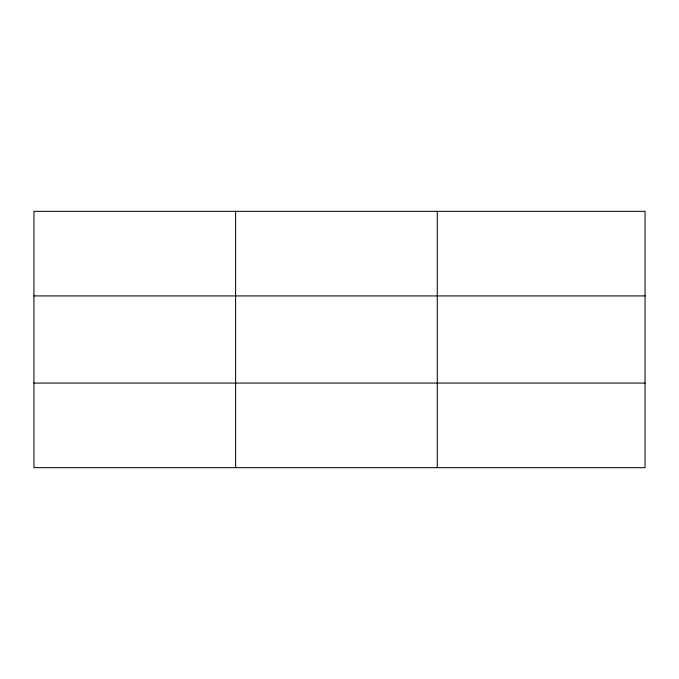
<?xml version="1.0" encoding="UTF-8"?>
<svg xmlns="http://www.w3.org/2000/svg" width="679" height="679" viewBox="0 0 679 679"><rect width="100%" height="100%" fill="white"/><g stroke="black" fill="none" stroke-linecap="round" stroke-linejoin="round"><path stroke-width="1.02" d="M235.613 467.661L235.613 211.339M437.276 467.661L437.276 211.339M645.05 295.925L645.05 211.339L33.95 211.339L33.95 467.661L645.05 467.661L645.05 295.925L33.95 295.925M33.95 383.075L645.05 383.075"/></g></svg>
